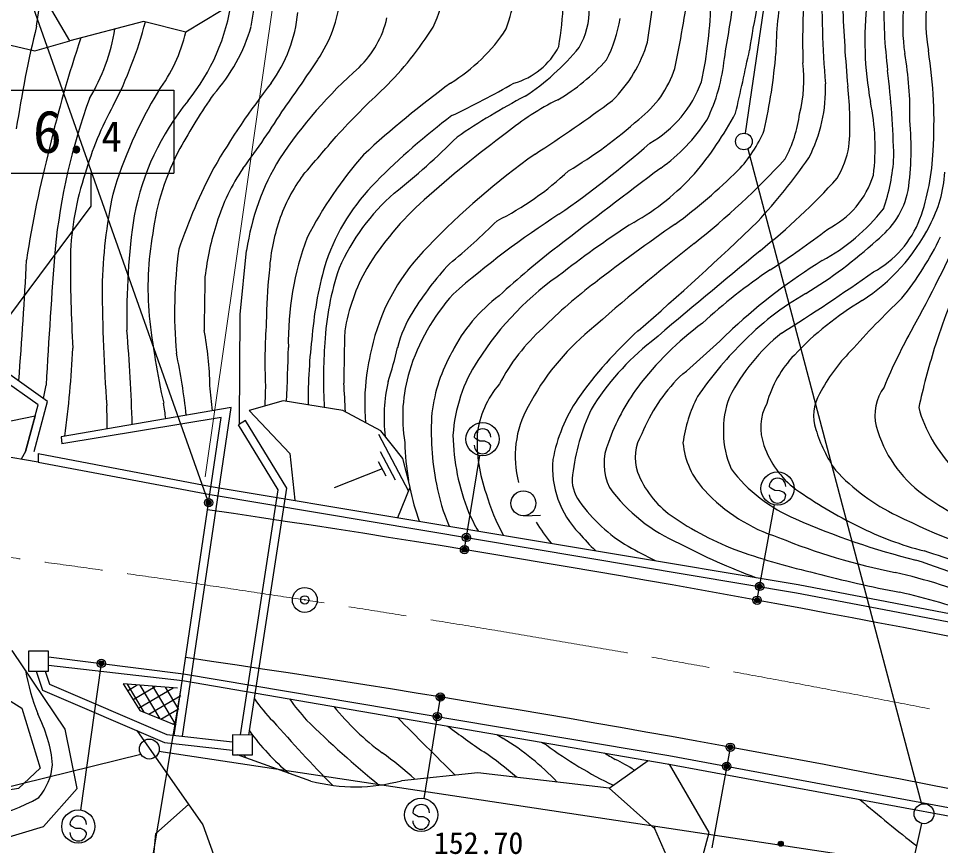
# Model space of a CAD drawing. Units: millimetres, scale not verified. Extents: x 40000 to 680000, y 20000 to 380000.
# Drawn here: x 446881 to 502411, y 261376 to 311208 of the extents above; entities that cross this region are included whole.
import ezdxf
from ezdxf.enums import TextEntityAlignment as Align

# ---------------------------------------------------------------- set-up
doc = ezdxf.new("R2010")
doc.units = ezdxf.units.MM
doc.header["$LTSCALE"] = 1000
doc.header["$PDMODE"] = 32
doc.header["$PDSIZE"] = 500
doc.linetypes.add('CHAIN', pattern=[18.5, 12, -1.5, 3.5, -1.5])
for name, color, linetype, lineweight in [('M-BGD', 7, 'Continuous', 25), ('M-BMK', 2, 'CHAIN', 13), ('M-BMK-ROW', 30, 'Continuous', 25), ('M-BMK-SRVR', 3, 'Continuous', 25), ('M-STR-HTXT', 7, 'Continuous', 13), ('M-STR-STRC', 7, 'Continuous', 25)]:
    doc.layers.add(name, color=color, linetype=linetype, lineweight=lineweight)
doc.styles.add('ＭＳ ゴシック', font='')
doc.styles.get('ＭＳ ゴシック').set_extended_font_data('MS Gothic')

msp = doc.modelspace()

# ---------------------------------------------------------------- linework, layer by layer
at = {"layer": 'M-BGD'}
for p, q in [((460551, 286978), (460125, 286716)), ((449463, 285996), (449503, 285572)), ((468560, 286152), (470368, 282727)), ((448076, 284992), (448074, 284483)), ((448076, 284992), (458493, 283018)), ((468669, 285115), (469574, 283402)), ((448074, 284483), (458421, 282523)), ((468553, 284506), (469005, 283650)), ((468779, 284078), (465898, 282935)), ((477317, 281246), (478316, 281279)), ((448685, 272754), (456814, 271725)), ((448684, 272249), (456754, 271318)), ((453431, 271098), (454430, 269412)), ((453449, 270705), (454032, 271051)), ((454193, 271038), (455390, 269018)), ((456648, 270739), (451678, 241338)), ((453780, 270175), (455114, 270965)), ((454111, 269645), (456196, 270880)), ((454955, 270978), (456350, 268625)), ((455717, 270918), (456515, 269572)), ((454734, 269287), (456651, 270424)), ((455459, 268990), (456523, 269621)), ((456183, 268693), (456394, 268818)), ((464492, 265265), (460081, 266839)), ((482464, 264832), (484798, 266507)), ((485996, 266301), (486130, 266219)), ((492750, 261547), (492822, 261425))]:
    msp.add_line(p, q, dxfattribs=at)
for points in [[(424435, 313848), (425803, 314250), (428752, 318157), (430500, 321199), (432031, 321985), (434338, 321461), (440945, 318401), (443277, 316537), (444694, 311831), (445712, 309753), (447875, 309248), (449967, 309855)], [(460191, 286892), (460228, 293372), (460621, 297236)], [(447824, 285112), (448633, 288125), (445956, 290035), (441121, 289928)], [(447307, 285113), (448060, 287919), (445801, 289531), (441132, 289428)], [(456764, 267963), (459690, 287762), (449463, 285996)], [(469738, 281136), (470473, 282964), (470034, 284695), (468698, 286354), (466415, 287591), (462818, 288164), (460770, 287581)], [(448074, 284483), (443358, 285272), (442725, 285323), (442895, 286251), (447882, 287259), (447307, 285113), (447048, 284655)], [(456266, 268018), (459096, 287156), (449503, 285572)], [(460770, 287581), (463215, 285005), (463525, 282176)], [(460253, 268038), (462525, 282808), (460125, 286716)], [(460759, 268037), (463047, 282913), (460551, 286978)], [(458493, 283018), (493828, 277105), (507438, 274501), (539236, 267606), (563498, 261553)], [(458421, 282523), (493740, 276612), (507338, 274011), (539122, 267119), (563371, 261069)], [(444568, 261381), (448390, 262531), (450411, 264816), (449704, 268389), (446508, 273120)], [(447957, 271881), (448339, 270735), (455681, 267579), (459772, 267130)], [(448484, 271880), (448742, 271106), (455810, 268068), (459774, 267633)], [(456814, 271725), (486041, 266801), (505150, 263254), (523353, 259252), (552183, 252501), (560549, 250366)], [(456454, 270860), (453192, 271117), (454196, 269508), (456362, 268620)], [(456754, 271318), (485956, 266308), (505051, 262764), (523243, 258765), (552064, 252016), (560422, 249882)], [(454006, 268299), (457994, 262627), (459551, 258276), (467434, 257102), (474485, 255822), (479853, 256178), (482891, 255268), (484911, 256397), (486044, 260450), (485212, 262384), (482464, 264832), (474548, 265766), (469940, 265285)], [(482891, 255268), (484786, 254898), (487150, 257216), (488478, 262166), (486093, 266282)], [(444512, 264430), (444576, 260982), (445793, 255769), (450455, 253326), (454336, 253065), (455145, 262101), (457132, 263854)]]:
    msp.add_lwpolyline(points, dxfattribs=at)
for points in [[(449967, 309855), (448546, 312295), (449309, 320576), (453145, 321160), (456047, 318368), (459598, 316833), (459089, 311675), (456954, 310390), (454422, 311030)], [(447486, 273082), (447483, 271882), (448683, 271879), (448686, 273079)], [(431389, 269191), (433263, 270584), (439236, 268886), (445520, 270619), (447090, 269659), (448187, 266031), (446880, 264818), (442534, 264106), (439531, 265969)], [(459774, 268039), (459772, 266839), (460972, 266836), (460974, 268036)]]:
    msp.add_lwpolyline(points, close=True, dxfattribs=at)
for centre, radius in [((477292, 281996), 750), ((492786, 261486), 150), ((492786, 261486), 120), ((492786, 261486), 100), ((492786, 261486), 90), ((492786, 261486), 60), ((492786, 261486), 30)]:
    msp.add_circle(centre, radius, dxfattribs=at)
for centre, radius, start, end in [((508070, 316314), 54556, 245.2043, 245.2043), ((425350, 314586), 22944, 350.3709, 11.7785), ((512843, 310841), 12713, 161.5602, 187.9351), ((408737, 319579), 52899, 350.3729, 354.6869), ((463217, 315086), 13800, 340.9205, 358.139), ((457257, 313199), 22468, 350.5727, 4.0606), ((522734, 304964), 32122, 162.627, 172.2459), ((512555, 311095), 11032, 160.5252, 189.5279), ((388487, 324159), 97345, 351.50256, 354.1547), ((537283, 309878), 43178, 174.8241, 181.796), ((551967, 312203), 56700, 178.5, 184.9844), ((463929, 314517), 8799, 334.2113, 350.0698), ((410455, 324181), 77612, 348.11525, 351.74819), ((512963, 309065), 20465, 168.8439, 179.8985), ((447506, 314009), 12335, 320.9166, 352.0036), ((457810, 313424), 8519, 326.5172, 353.4302), ((463535, 312664), 25044, 347.8461, 359.2451), ((343997, 333891), 147544, 350.20961, 351.61074), ((518059, 309854), 20207, 173.228, 190.436), ((529449, 311847), 30458, 178.6177, 187.1213), ((455035, 312417), 8715, 324.086, 354.3742), ((476994, 311659), 4259, 328.8869, 2.1413), ((594635, 315671), 98190, 182.17006, 184.99785), ((430403, 317345), 24944, 332.8306, 345.272), ((463162, 312600), 6067, 314.2244, 347.0014), ((474308, 312768), 8955, 333.0088, 349.964), ((518234, 293692), 72303, 166.35531, 171.35425), ((441318, 312375), 11516, 328.6465, 351.0012), ((450955, 313536), 10324, 318.0371, 344.2391), ((455072, 321124), 19759, 314.4842, 328.1234), ((467284, 316458), 10732, 301.6067, 326.7586), ((517489, 287434), 70565, 161.32148, 166.91044), ((447847, 312447), 9337, 323.101, 347.276), ((475588, 311452), 4293, 285.2447, 333.2432), ((469664, 318324), 14110, 303.1968, 321.0731), ((476773, 312186), 8346, 314.8402, 343.2029), ((478493, 309874), 10953, 334.0793, 354.383), ((206082, 369947), 291210, 347.21356, 347.9793), ((455242, 312387), 37402, 347.7794, 354.9608), ((481757, 305673), 18806, 358.1238, 10.4562), ((474943, 304983), 27074, 356.2946, 9.1103), ((459518, 267740), 40919, 335.5233, 335.5233), ((459518, 267740), 40919, 334.599, 334.599), ((486155, 287035), 28322, 131.4856, 146.2771), ((382342, 363681), 99191, 324.30411, 326.35411), ((473208, 316801), 12165, 300.3582, 318.2719), ((480521, 310054), 6168, 307.0026, 342.4783), ((485615, 307548), 8567, 345.9297, 6.5462), ((443187, 301418), 56432, 1.4656, 6.7705), ((499085, 278553), 46851, 142.1444, 149.6795), ((511234, 255429), 64508, 126.44988, 132.49303), ((447371, 358636), 59123, 295.67749, 299.75875), ((481425, 309776), 7009, 299.6927, 340.1174), ((486308, 306978), 9179, 332.9276, 1.8688), ((479059, 304913), 17895, 355.4069, 7.0733), ((478175, 293004), 26722, 148.8167, 163.4636), ((486065, 287318), 33551, 144.8504, 151.4278), ((508982, 264370), 58521, 133.20504, 137.24003), ((487613, 293286), 38742, 160.2406, 174.009), ((469256, 296321), 15699, 140.8525, 168.9702), ((496292, 270431), 40737, 117.6473, 124.3745), ((486732, 291471), 16565, 116.4379, 129.1288), ((432510, 373609), 83961, 302.7976, 306.67488), ((484897, 303424), 13574, 352.9655, 11.7724), ((469415, 296608), 19243, 150.9386, 164.1582), ((415321, 335813), 56248, 323.2721, 327.7591), ((470749, 315945), 21965, 320.0908, 331.5971), ((486148, 306463), 7841, 331.6624, 352.6936), ((497642, 272469), 41098, 126.8599, 135.3197), ((466259, 325175), 26925, 300.683, 311.8802), ((479234, 311081), 10906, 305.4369, 326.6497), ((483214, 303334), 17425, 351.7436, 5.675), ((520263, 245193), 73695, 126.64506, 131.63072), ((484385, 307592), 8042, 316.432, 337.1519), ((345713, 405124), 157093, 318.86457, 319.9786), ((441638, 335712), 44768, 308.5076, 314.9961), ((513086, 286668), 66472, 165.40827, 171.36287), ((469975, 296268), 15141, 152.0525, 172.4398), ((442904, 351714), 63797, 304.92555, 311.16511), ((490744, 304679), 6268, 330.3997, 348.9679), ((488081, 303771), 13890, 340.4765, 357.7806), ((475311, 295091), 14846, 148.9019, 171.6925), ((485910, 286968), 24289, 138.7135, 152.9579), ((504401, 265942), 45533, 125.4541, 136.1783), ((458968, 333954), 46214, 308.2344, 317.5145), ((465625, 322877), 35153, 317.1603, 325.1716), ((487782, 303599), 11842, 340.9127, 356.4296), ((489657, 285988), 34999, 152.3947, 161.1384), ((470583, 295251), 12311, 145.7764, 162.8086), ((861479, -197224), 625090, 126.9694, 127.68269), ((466998, 296394), 16999, 161.238, 178.2834), ((472030, 295848), 9962, 143.4398, 161.4205), ((467720, 315035), 17893, 296.4918, 313.3304), ((476679, 311759), 14744, 299.468, 317.7862), ((465495, 327097), 35189, 306.4962, 314.6193), ((466333, 328728), 40355, 308.6548, 317.7284), ((493169, 303389), 5449, 296.6699, 342.6283), ((494866, 302420), 7818, 331.8279, 356.4657), ((477414, 292388), 12708, 135.0466, 160.7895), ((482302, 294389), 30388, 168.1859, 178.8161), ((477956, 290985), 12857, 131.053, 156.2552), ((495484, 301889), 5085, 307.1251, 348.0029), ((484137, 286037), 19167, 132.0233, 148.15), ((495326, 293270), 41919, 171.6957, 181.1603), ((509171, 253345), 54830, 122.8507, 131.202), ((489549, 307165), 12005, 298.5261, 321.7144), ((475062, 293649), 17065, 162.1152, 173.329), ((473922, 295203), 11961, 161.3792, 176.7301), ((446696, 328127), 41091, 309.5001, 314.9004), ((515633, 249761), 58497, 122.81584, 127.90493), ((547320, 210456), 107306, 124.5761, 127.76263), ((365382, 429653), 181543, 310.88239, 313.96001), ((495478, 301299), 6093, 298.2998, 339.1407), ((473124, 295025), 18445, 169.897, 185.4413), ((464861, 338229), 50226, 302.9029, 307.7562), ((491221, 304107), 11829, 303.2085, 332.9577), ((439238, 326765), 70378, 330.92756, 336.34872), ((480915, 291738), 17782, 159.3422, 181.1414), ((591881, 166239), 167782, 128.4409, 131.24141), ((480660, 317213), 26376, 301.1485, 312.7185), ((485440, 306182), 18820, 321.0285, 334.39), ((890448, 264503), 442584, 175.74646, 176.81149), ((484051, 293540), 27769, 172.2138, 185.1518), ((480347, 288593), 12498, 134.7451, 165.6291), ((508803, 258993), 48450, 127.4102, 132.8777), ((1257575, -625025), 1198888, 129.71388, 130.12216), ((215688, 307800), 231947, 355.44754, 357.24479), ((542793, 296645), 92786, 179.84088, 183.27512), ((486836, 290214), 22346, 163.475, 175.094), ((513894, 266585), 35331, 121.7867, 132.7938), ((482427, 290720), 17127, 161.475, 176.8604), ((477740, 290574), 11349, 150.5652, 170.8451), ((486054, 284078), 18086, 136.9684, 148.4897), ((512380, 266124), 36134, 124.0569, 132.2875), ((1734720, 273768), 1276794, 179.01882, 179.16315), ((489894, 292768), 28086, 173.6283, 179.757), ((490089, 280695), 18431, 124.325, 147.5141), ((422738, 403454), 131455, 302.21941, 305.122), ((544086, 278084), 44083, 156.1148, 162.5321), ((554397, 295462), 102478, 180.24916, 184.24235), ((498603, 272555), 28383, 126.7837, 135.2262), ((482393, 286240), 12534, 138.1686, 162.7249), ((481512, 286844), 9528, 126.5614, 153.4145), ((502683, 279882), 16971, 119.5909, 136.3499), ((539891, 252864), 57500, 133.82859, 138.24541), ((507189, 278193), 18617, 120.6431, 136.8369), ((500019, 298028), 45505, 185.9954, 192.6962), ((476357, 289815), 6822, 147.0015, 166.8049), ((494480, 290548), 32756, 175.9051, 182.532), ((499889, 277029), 19753, 126.7589, 142.7136), ((328797, 282485), 125014, 1.9483, 4.55887), ((438607, 288678), 19810, 1.1798, 10.8757), ((498264, 288026), 33940, 173.0648, 180.1728), ((572713, 288781), 106238, 178.05894, 179.75291), ((486640, 283483), 12212, 132.0933, 152.1521), ((490771, 280943), 14882, 129.6566, 152.4307), ((500911, 273918), 24912, 132.1168, 144.776), ((446154, 337575), 62799, 310.20377, 314.14372), ((500374, 282899), 12012, 128.9396, 152.7626), ((526983, 277565), 30220, 150.2347, 157.7844), ((495757, 289525), 30506, 175.9913, 183.3023), ((483112, 287717), 15394, 165.0246, 172.5252), ((494732, 279428), 15695, 128.3769, 148.3878), ((505260, 276625), 21092, 134.7797, 145.9747), ((381257, 294839), 68990, 352.66706, 357.09606), ((419343, 283240), 37865, 6.1495, 11.8982), ((335964, 294283), 127206, 357.22844, 358.69401), ((443590, 297498), 26833, 342.3097, 346.805), ((481552, 286249), 9845, 150.421, 172.9835), ((504170, 283955), 10164, 134.8961, 152.8586), ((543272, 278530), 43173, 162.7724, 167.6578), ((482253, 285541), 9220, 146.7625, 176.5458), ((498645, 286110), 6970, 136.2665, 164.1285), ((479502, 287216), 9483, 163.1689, 189.4329), ((417689, 292571), 29387, 353.7294, 353.7871), ((481267, 287959), 13534, 172.5252, 184.6911), ((478094, 287185), 9197, 166.4196, 187.309), ((494098, 282245), 10447, 135.1508, 157.9031), ((-88766, 398437), 548322, 348.41303, 348.50007), ((374452, 280281), 84422, 4.95127, 5.98658), ((528476, 286570), 66768, 177.82751, 178.90028), ((369577, 282760), 97115, 2.80006, 3.82562), ((480241, 285445), 5776, 139.6077, 173.2684), ((495119, 281051), 13526, 144.0297, 160.0459), ((501360, 287292), 2903, 144.1865, 193.0812), ((488676, 282841), 9774, 146.1424, 169.4632), ((495100, 284578), 8270, 152.2656, 172.589), ((495194, 286358), 5865, 159.6587, 202.9829), ((497338, 287283), 2572, 149.3928, 198.9659), ((394749, 286183), 57477, 0.28951, 1.69343), ((391177, 278702), 65120, 7.39498, 8.23348), ((482982, 284811), 6190, 150.8039, 194.6524), ((493469, 282120), 13309, 155.4266, 173.1672), ((494706, 286563), 3123, 152.2791, 200.347), ((508495, 289707), 7650, 194.7564, 210.5757), ((487860, 286314), 16119, 175.9538, 191.3184), ((324039, 283280), 136199, 1.4634, 1.51964), ((505943, 288713), 7697, 195.666, 233.3552), ((486093, 286333), 13045, 181.0397, 201.8949), ((483915, 285750), 9417, 177.7386, 199.6619), ((486786, 284746), 2765, 148.8959, 198.2861), ((503326, 288974), 8791, 196.7085, 214.4986), ((485411, 285996), 15268, 181.2544, 189.8955), ((485451, 284384), 3304, 157.1607, 205.826), ((491636, 286061), 4755, 185.0163, 223.6561), ((497001, 287268), 5521, 198.9186, 233.0583), ((510696, 291007), 10207, 210.5757, 223.0762), ((484690, 284130), 5645, 174.9323, 224.2306), ((489563, 285959), 5790, 201.0623, 234.2599), ((497445, 289915), 9629, 217.3884, 246.9892), ((505102, 292322), 12276, 222.7103, 244.3263), ((482335, 283385), 2104, 171.2954, 217.6046), ((485411, 285996), 15268, 191.6199, 199.4037), ((482787, 285027), 10895, 189.9165, 203.8606), ((490623, 288832), 10050, 215.8559, 246.9958), ((495788, 289792), 10336, 222.7289, 252.3883), ((509284, 304786), 26915, 234.5727, 243.9315), ((486780, 285949), 12206, 196.0138, 208.7671), ((488549, 287730), 9685, 215.5337, 239.2304), ((511373, 296333), 17053, 233.9967, 249.5719), ((319776, -662794), 954500, 75.60996, 81.65687), ((485227, 286374), 12263, 203.5848, 209.5344), ((496636, 296249), 18275, 235.1061, 249.716), ((512431, 323925), 46794, 246.3788, 255.7585), ((521156, 324726), 48438, 243.8166, 253.1539), ((488090, 287103), 11819, 211.9083, 219.4575), ((506509, 298739), 20264, 243.4681, 255.4404), ((490490, 288549), 12914, 220.3249, 226.7449), ((507210, 315599), 38513, 247.8051, 258.7138), ((533065, 370745), 103874, 241.55898, 242.5749), ((503665, 311382), 36046, 241.9148, 249.9001), ((504048, 318449), 41674, 250.7387, 257.289), ((461371, 154485), 130916, 70.04823, 72.18915), ((484959, 228600), 52456, 64.9702, 72.287), ((513310, 346859), 71481, 255.05697, 259.22572), ((491933, 243856), 34845, 67.8684, 77.1673), ((492127, 241388), 36107, 69.5719, 77.4917), ((319776, -662794), 945500, 75.60996, 81.65752), ((461377, 274459), 14296, 190.1478, 201.1114), ((470463, 276861), 11490, 215.3662, 223.9743), ((475239, 278954), 14881, 215.9721, 222.2985), ((478047, 279557), 15627, 218.8614, 233.6708), ((440527, 265441), 8452, 5.4285, 27.2489), ((543779, 341040), 108916, 221.49089, 224.27447), ((508964, 314403), 63780, 225.46522, 230.7484), ((712672, 508494), 341092, 224.57631, 225.40114), ((471731, 276081), 13429, 215.4915, 230.3704), ((501973, 306925), 48222, 232.6812, 235.8505), ((491401, 293427), 29829, 238.2278, 239.0898), ((467461, 253879), 16401, 43.656, 58.3073), ((491104, 289895), 25666, 240.2676, 241.0308), ((493522, 287500), 24958, 233.4874, 244.3225), ((482278, 284297), 27951, 218.6558, 219.1399), ((452687, 245072), 27179, 48.3203, 53.6708), ((464147, 251160), 19161, 48.4141, 55.8505), ((521496, 334339), 78028, 239.71067, 240.29103), ((476154, 253403), 14758, 57.9909, 63.1262), ((445227, 266647), 3736, 320.364, 353.748), ((467177, 275393), 10478, 255.1502, 285.2862), ((442533, 274102), 11306, 264.4241, 299.5239), ((562864, 340274), 100294, 229.37306, 231.89774), ((482190, 261764), 3085, 11.5961, 14.5664)]:
    msp.add_arc(centre, radius, start, end, dxfattribs=at)
at = {"layer": 'M-BMK'}
msp.add_arc((319776, -662794), 950000, 75.60996, 97.71992, dxfattribs=at)
at = {"layer": 'M-BMK-ROW'}
for p, q in [((492057, 313831), (490641, 304288)), ((490800, 303351), (501262, 263874)), ((454259, 266863), (443235, 264152)), ((500134, 260283), (455343, 267041)), ((501267, 262713), (500864, 260894))]:
    msp.add_line(p, q, dxfattribs=at)
for centre, radius in [((490567, 303793), 500), ((454762, 267190), 600), ((501416, 263294), 600)]:
    msp.add_circle(centre, radius, dxfattribs=at)
at = {"layer": 'M-BMK-SRVR'}
msp.add_circle((464127, 276175), 750, dxfattribs=at)
msp.add_point((464127, 276175), dxfattribs=at)
at = {"layer": 'M-STR-HTXT'}
msp.add_line((458135, 283594), (464654, 329073), dxfattribs=at)
at = {"layer": 'M-STR-STRC'}
for p, q in [((458288, 282173), (440914, 331325)), ((446242, 306888), (456242, 306888)), ((456242, 306888), (456242, 301888)), ((446242, 301888), (456242, 301888)), ((451242, 301888), (451242, 299888)), ((451242, 299888), (440376, 285391)), ((474430, 285871), (474330, 285989)), ((474675, 285732), (474430, 285871)), ((474975, 285730), (474675, 285732)), ((475221, 285618), (474975, 285730)), ((475327, 285482), (475221, 285618)), ((473766, 279354), (474668, 284874)), ((492194, 282898), (492095, 283016)), ((492439, 282758), (492194, 282898)), ((492740, 282756), (492439, 282758)), ((492985, 282644), (492740, 282756)), ((493091, 282508), (492985, 282644)), ((491391, 276304), (492414, 281903)), ((451851, 272202), (450624, 263518)), ((472266, 270176), (471292, 264215)), ((489719, 267155), (488637, 261234)), ((470731, 263239), (470631, 263357)), ((470976, 263100), (470731, 263239)), ((471276, 263098), (470976, 263100)), ((471522, 262986), (471276, 263098)), ((471627, 262850), (471522, 262986)), ((450085, 262539), (449986, 262657)), ((450330, 262400), (450085, 262539)), ((450631, 262397), (450330, 262400)), ((450876, 262285), (450631, 262397)), ((450982, 262149), (450876, 262285))]:
    msp.add_line(p, q, dxfattribs=at)
for centre, radius in [((474829, 285860), 1000), ((492594, 282887), 1000), ((458338, 282032), 150), ((458338, 282032), 120), ((458338, 282032), 90), ((458338, 282032), 60), ((458338, 282032), 30), ((473862, 279939), 150), ((473862, 279939), 120), ((473862, 279939), 90), ((473862, 279939), 60), ((473862, 279939), 30), ((473742, 279206), 150), ((473742, 279206), 120), ((473742, 279206), 90), ((473742, 279206), 60), ((473742, 279206), 30), ((491515, 276985), 150), ((491515, 276985), 120), ((491515, 276985), 90), ((491515, 276985), 60), ((491515, 276985), 30), ((491364, 276156), 150), ((491364, 276156), 120), ((491364, 276156), 90), ((491364, 276156), 60), ((491364, 276156), 30), ((451872, 272350), 150), ((451872, 272350), 120), ((451872, 272350), 90), ((451872, 272350), 60), ((451872, 272350), 30), ((472290, 270324), 150), ((472290, 270324), 120), ((472290, 270324), 90), ((472290, 270324), 60), ((472290, 270324), 30), ((472098, 269150), 150), ((472098, 269150), 120), ((472098, 269150), 90), ((472098, 269150), 60), ((472098, 269150), 30), ((489746, 267303), 150), ((489746, 267303), 120), ((489746, 267303), 90), ((489746, 267303), 60), ((489746, 267303), 30), ((489536, 266152), 150), ((489536, 266152), 120), ((489536, 266152), 90), ((489536, 266152), 60), ((489536, 266152), 30), ((471130, 263229), 1000), ((450485, 262528), 1000)]:
    msp.add_circle(centre, radius, dxfattribs=at)
for centre, start, end in [((474830, 285985), 359.5549, 179.5549), ((474827, 285485), 179.5549, 359.5549), ((492595, 283012), 359.5549, 179.5549), ((492591, 282512), 179.5549, 359.5549), ((471131, 263354), 359.5549, 179.5549), ((450485, 262653), 359.5549, 179.5549), ((471127, 262854), 179.5549, 359.5549), ((450482, 262153), 179.5549, 359.5549)]:
    msp.add_arc(centre, 500, start, end, dxfattribs=at)
for p in [(458338, 282032), (473862, 279939), (473742, 279206), (491515, 276985), (491364, 276156), (451872, 272350), (472290, 270324), (472098, 269150), (489746, 267303), (489536, 266152)]:
    msp.add_point(p, dxfattribs=at)

# ---------------------------------------------------------------- texts
at = {"layer": 'M-BGD', "style": 'ＭＳ ゴシック'}
msp.add_text('152.70', height=1320, dxfattribs=at).set_placement((471898, 260477), align=Align.BOTTOM_LEFT)
at = {"layer": 'M-STR-STRC', "style": 'ＭＳ ゴシック'}
msp.add_text('6.', height=2566, dxfattribs=at).set_placement((451242, 304388), align=Align.MIDDLE_RIGHT)
msp.add_text('4', height=1833, dxfattribs=at).set_placement((452492, 302638), align=Align.BOTTOM_CENTER)

doc.saveas('drawing.dxf')
